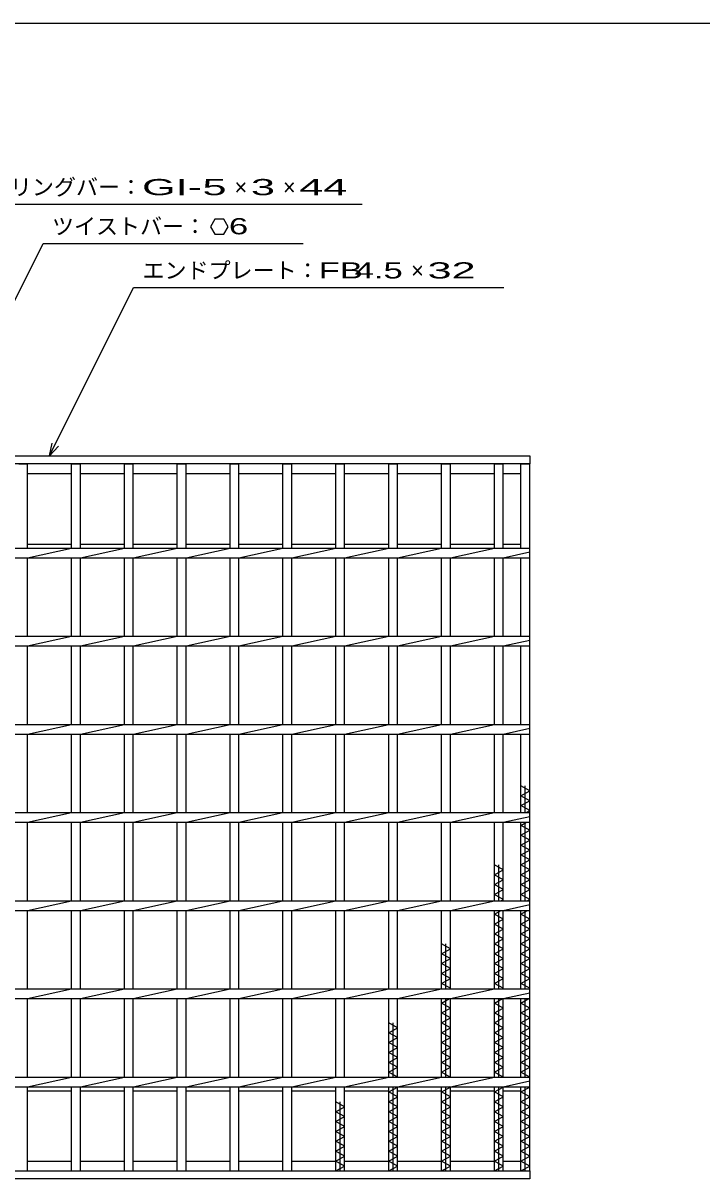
# Model space of a CAD drawing. Units: millimetres, scale not verified. Extents: x -910 to 866, y -641 to 527.
# Drawn here: x -498 to -113, y -129 to 527 of the extents above; entities that cross this region are included whole.
import ezdxf
from ezdxf.enums import TextEntityAlignment as Align

# ---------------------------------------------------------------- set-up
doc = ezdxf.new("R2010")
doc.units = ezdxf.units.MM
doc.header["$LTSCALE"] = 5
for name, color, linetype, lineweight in [('0_2', 150, 'Continuous', 25), ('16', 3, 'Continuous', 25), ('22', 4, 'Continuous', 25)]:
    doc.layers.add(name, color=color, linetype=linetype, lineweight=lineweight)
doc.styles.add('ベクトル', font='')
doc.styles.get('ベクトル').set_extended_font_data('ベクトル')

msp = doc.modelspace()

# ---------------------------------------------------------------- linework, layer by layer
at = {"layer": '0_2'}
msp.add_line((-864.5, 526.75), (865.5, 526.75), dxfattribs=at)
at = {"layer": '16'}
for p, q in [((-711, 281.25), (-211, 281.25)), ((-211, 276.75), (-711, 276.75)), ((-501, 276.75), (-496, 276.75)), ((-496, 229), (-496, 276.75)), ((-471, 229), (-471, 276.75)), ((-471, 276.75), (-466, 276.75)), ((-466, 229), (-466, 276.75)), ((-441, 229), (-441, 276.75)), ((-441, 276.75), (-436, 276.75)), ((-436, 229), (-436, 276.75)), ((-411, 229), (-411, 276.75)), ((-411, 276.75), (-406, 276.75)), ((-406, 229), (-406, 276.75)), ((-381, 229), (-381, 276.75)), ((-381, 276.75), (-376, 276.75)), ((-376, 229), (-376, 276.75)), ((-351, 229), (-351, 276.75)), ((-351, 276.75), (-346, 276.75)), ((-346, 229), (-346, 276.75)), ((-321, 229), (-321, 276.75)), ((-321, 276.75), (-316, 276.75)), ((-316, 229), (-316, 276.75)), ((-291, 229), (-291, 276.75)), ((-291, 276.75), (-286, 276.75)), ((-286, 229), (-286, 276.75)), ((-261, 229), (-261, 276.75)), ((-261, 276.75), (-256, 276.75)), ((-256, 229), (-256, 276.75)), ((-231, 229), (-231, 276.75)), ((-231, 276.75), (-226, 276.75)), ((-226, 229), (-226, 276.75)), ((-216, 229), (-216, 276.75)), ((-216, 276.75), (-211, 276.75)), ((-211, 281.25), (-211, 276.75)), ((-211, -124.25), (-211, 276.75)), ((-496, 271.25), (-471, 271.25)), ((-466, 271.25), (-441, 271.25)), ((-436, 271.25), (-411, 271.25)), ((-406, 271.25), (-381, 271.25)), ((-376, 271.25), (-351, 271.25)), ((-346, 271.25), (-321, 271.25)), ((-316, 271.25), (-291, 271.25)), ((-286, 271.25), (-261, 271.25)), ((-256, 271.25), (-231, 271.25)), ((-226, 271.25), (-216, 271.25)), ((-496, 231.25), (-471, 231.25)), ((-466, 231.25), (-441, 231.25)), ((-436, 231.25), (-411, 231.25)), ((-406, 231.25), (-381, 231.25)), ((-376, 231.25), (-351, 231.25)), ((-346, 231.25), (-321, 231.25)), ((-316, 231.25), (-291, 231.25)), ((-286, 231.25), (-261, 231.25)), ((-256, 231.25), (-231, 231.25)), ((-226, 231.25), (-216, 231.25)), ((-711, 229), (-211, 229)), ((-711, 223.5), (-211, 223.5)), ((-496, 223.5), (-471, 229)), ((-496, 179), (-496, 223.5)), ((-471, 179), (-471, 223.5)), ((-466, 223.5), (-441, 229)), ((-466, 179), (-466, 223.5)), ((-441, 179), (-441, 223.5)), ((-436, 223.5), (-411, 229)), ((-436, 179), (-436, 223.5)), ((-411, 179), (-411, 223.5)), ((-406, 223.5), (-381, 229)), ((-406, 179), (-406, 223.5)), ((-381, 179), (-381, 223.5)), ((-376, 223.5), (-351, 229)), ((-376, 179), (-376, 223.5)), ((-351, 179), (-351, 223.5)), ((-346, 223.5), (-321, 229)), ((-346, 179), (-346, 223.5)), ((-321, 179), (-321, 223.5)), ((-316, 223.5), (-291, 229)), ((-316, 179), (-316, 223.5)), ((-291, 179), (-291, 223.5)), ((-286, 223.5), (-261, 229)), ((-286, 179), (-286, 223.5)), ((-261, 179), (-261, 223.5)), ((-256, 223.5), (-231, 229)), ((-256, 179), (-256, 223.5)), ((-231, 179), (-231, 223.5)), ((-226, 223.5), (-211, 226.8)), ((-226, 179), (-226, 223.5)), ((-216, 179), (-216, 223.5)), ((-211, 223.5), (-211, 229)), ((-711, 179), (-211, 179)), ((-496, 173.5), (-471, 179)), ((-466, 173.5), (-441, 179)), ((-436, 173.5), (-411, 179)), ((-406, 173.5), (-381, 179)), ((-376, 173.5), (-351, 179)), ((-346, 173.5), (-321, 179)), ((-316, 173.5), (-291, 179)), ((-286, 173.5), (-261, 179)), ((-256, 173.5), (-231, 179)), ((-211, 173.5), (-211, 179)), ((-711, 173.5), (-211, 173.5)), ((-496, 129), (-496, 173.5)), ((-471, 129), (-471, 173.5)), ((-466, 129), (-466, 173.5)), ((-441, 129), (-441, 173.5)), ((-436, 129), (-436, 173.5)), ((-411, 129), (-411, 173.5)), ((-406, 129), (-406, 173.5)), ((-381, 129), (-381, 173.5)), ((-376, 129), (-376, 173.5)), ((-351, 129), (-351, 173.5)), ((-346, 129), (-346, 173.5)), ((-321, 129), (-321, 173.5)), ((-316, 129), (-316, 173.5)), ((-291, 129), (-291, 173.5)), ((-286, 129), (-286, 173.5)), ((-261, 129), (-261, 173.5)), ((-256, 129), (-256, 173.5)), ((-231, 129), (-231, 173.5)), ((-226, 173.5), (-211, 176.8)), ((-226, 129), (-226, 173.5)), ((-216, 129), (-216, 173.5)), ((-711, 129), (-211, 129)), ((-496, 123.5), (-471, 129)), ((-466, 123.5), (-441, 129)), ((-436, 123.5), (-411, 129)), ((-406, 123.5), (-381, 129)), ((-376, 123.5), (-351, 129)), ((-346, 123.5), (-321, 129)), ((-316, 123.5), (-291, 129)), ((-286, 123.5), (-261, 129)), ((-256, 123.5), (-231, 129)), ((-226, 123.5), (-211, 126.8)), ((-211, 123.5), (-211, 129)), ((-711, 123.5), (-211, 123.5)), ((-496, 79), (-496, 123.5)), ((-471, 79), (-471, 123.5)), ((-466, 79), (-466, 123.5)), ((-441, 79), (-441, 123.5)), ((-436, 79), (-436, 123.5)), ((-411, 79), (-411, 123.5)), ((-406, 79), (-406, 123.5)), ((-381, 79), (-381, 123.5)), ((-376, 79), (-376, 123.5)), ((-351, 79), (-351, 123.5)), ((-346, 79), (-346, 123.5)), ((-321, 79), (-321, 123.5)), ((-316, 79), (-316, 123.5)), ((-291, 79), (-291, 123.5)), ((-286, 79), (-286, 123.5)), ((-261, 79), (-261, 123.5)), ((-256, 79), (-256, 123.5)), ((-231, 79), (-231, 123.5)), ((-226, 79), (-226, 123.5)), ((-216, 79), (-216, 123.5)), ((-211, 91.35), (-216, 94.15)), ((-213.5, 79), (-213.5, 94.15)), ((-216, 88.55), (-211, 91.35)), ((-211, 85.75), (-216, 88.55)), ((-216, 82.95), (-211, 85.75)), ((-711, 79), (-211, 79)), ((-496, 73.5), (-471, 79)), ((-466, 73.5), (-441, 79)), ((-436, 73.5), (-411, 79)), ((-406, 73.5), (-381, 79)), ((-376, 73.5), (-351, 79)), ((-346, 73.5), (-321, 79)), ((-316, 73.5), (-291, 79)), ((-286, 73.5), (-261, 79)), ((-256, 73.5), (-231, 79)), ((-211, 80.15), (-216, 82.95)), ((-213.054, 79), (-211, 80.15)), ((-211, 73.5), (-211, 79)), ((-711, 73.5), (-211, 73.5)), ((-496, 29), (-496, 73.5)), ((-471, 29), (-471, 73.5)), ((-466, 29), (-466, 73.5)), ((-441, 29), (-441, 73.5)), ((-436, 29), (-436, 73.5)), ((-411, 29), (-411, 73.5)), ((-406, 29), (-406, 73.5)), ((-381, 29), (-381, 73.5)), ((-376, 29), (-376, 73.5)), ((-351, 29), (-351, 73.5)), ((-346, 29), (-346, 73.5)), ((-321, 29), (-321, 73.5)), ((-316, 29), (-316, 73.5)), ((-291, 29), (-291, 73.5)), ((-286, 29), (-286, 73.5)), ((-261, 29), (-261, 73.5)), ((-256, 29), (-256, 73.5)), ((-231, 29), (-231, 73.5)), ((-226, 73.5), (-211, 76.8)), ((-226, 29), (-226, 73.5)), ((-216, 29), (-216, 73.5)), ((-216, 71.75), (-212.875, 73.5)), ((-213.5, 29), (-213.5, 73.5)), ((-211, 68.95), (-216, 71.75)), ((-216, 66.15), (-211, 68.95)), ((-211, 63.35), (-216, 66.15)), ((-216, 60.55), (-211, 63.35)), ((-211, 57.75), (-216, 60.55)), ((-216, 54.95), (-211, 57.75)), ((-211, 52.15), (-216, 54.95)), ((-226, 46.55), (-231, 49.35)), ((-231, 43.75), (-226, 46.55)), ((-228.5, 29), (-228.5, 49.35)), ((-216, 49.35), (-211, 52.15)), ((-211, 46.55), (-216, 49.35)), ((-216, 43.75), (-211, 46.55)), ((-226, 40.95), (-231, 43.75)), ((-231, 38.15), (-226, 40.95)), ((-211, 40.95), (-216, 43.75)), ((-216, 38.15), (-211, 40.95)), ((-226, 35.35), (-231, 38.15)), ((-231, 32.55), (-226, 35.35)), ((-211, 35.35), (-216, 38.15)), ((-216, 32.55), (-211, 35.35)), ((-711, 29), (-211, 29)), ((-496, 23.5), (-471, 29)), ((-466, 23.5), (-441, 29)), ((-436, 23.5), (-411, 29)), ((-406, 23.5), (-381, 29)), ((-376, 23.5), (-351, 29)), ((-346, 23.5), (-321, 29)), ((-316, 23.5), (-291, 29)), ((-286, 23.5), (-261, 29)), ((-256, 23.5), (-231, 29)), ((-226, 29.75), (-231, 32.55)), ((-227.339, 29), (-226, 29.75)), ((-226, 23.5), (-211, 26.8)), ((-211, 29.75), (-216, 32.55)), ((-212.339, 29), (-211, 29.75)), ((-211, 23.5), (-211, 29)), ((-711, 23.5), (-211, 23.5)), ((-496, -21), (-496, 23.5)), ((-471, -21), (-471, 23.5)), ((-466, -21), (-466, 23.5)), ((-441, -21), (-441, 23.5)), ((-436, -21), (-436, 23.5)), ((-411, -21), (-411, 23.5)), ((-406, -21), (-406, 23.5)), ((-381, -21), (-381, 23.5)), ((-376, -21), (-376, 23.5)), ((-351, -21), (-351, 23.5)), ((-346, -21), (-346, 23.5)), ((-321, -21), (-321, 23.5)), ((-316, -21), (-316, 23.5)), ((-291, -21), (-291, 23.5)), ((-286, -21), (-286, 23.5)), ((-261, -21), (-261, 23.5)), ((-256, -21), (-256, 23.5)), ((-231, -21), (-231, 23.5)), ((-231, 21.35), (-227.161, 23.5)), ((-226, 18.55), (-231, 21.35)), ((-228.5, -21), (-228.5, 23.5)), ((-226, -21), (-226, 23.5)), ((-216, -21), (-216, 23.5)), ((-216, 21.35), (-212.161, 23.5)), ((-211, 18.55), (-216, 21.35)), ((-213.5, -21), (-213.5, 23.5)), ((-231, 15.75), (-226, 18.55)), ((-226, 12.95), (-231, 15.75)), ((-216, 15.75), (-211, 18.55)), ((-211, 12.95), (-216, 15.75)), ((-231, 10.15), (-226, 12.95)), ((-226, 7.35), (-231, 10.15)), ((-231, 4.55), (-226, 7.35)), ((-216, 10.15), (-211, 12.95)), ((-211, 7.35), (-216, 10.15)), ((-216, 4.55), (-211, 7.35)), ((-256, 1.75), (-261, 4.55)), ((-261, -1.05), (-256, 1.75)), ((-258.5, -21), (-258.5, 4.55)), ((-226, 1.75), (-231, 4.55)), ((-231, -1.05), (-226, 1.75)), ((-211, 1.75), (-216, 4.55)), ((-216, -1.05), (-211, 1.75)), ((-256, -3.85), (-261, -1.05)), ((-261, -6.65), (-256, -3.85)), ((-226, -3.85), (-231, -1.05)), ((-231, -6.65), (-226, -3.85)), ((-211, -3.85), (-216, -1.05)), ((-216, -6.65), (-211, -3.85)), ((-256, -9.45), (-261, -6.65)), ((-261, -12.25), (-256, -9.45)), ((-256, -15.05), (-261, -12.25)), ((-226, -9.45), (-231, -6.65)), ((-231, -12.25), (-226, -9.45)), ((-226, -15.05), (-231, -12.25)), ((-211, -9.45), (-216, -6.65)), ((-216, -12.25), (-211, -9.45)), ((-211, -15.05), (-216, -12.25)), ((-261, -17.85), (-256, -15.05)), ((-256, -20.65), (-261, -17.85)), ((-231, -17.85), (-226, -15.05)), ((-226, -20.65), (-231, -17.85)), ((-216, -17.85), (-211, -15.05)), ((-211, -20.65), (-216, -17.85)), ((-711, -21), (-211, -21)), ((-496, -26.5), (-471, -21)), ((-466, -26.5), (-441, -21)), ((-436, -26.5), (-411, -21)), ((-406, -26.5), (-381, -21)), ((-376, -26.5), (-351, -21)), ((-346, -26.5), (-321, -21)), ((-316, -26.5), (-291, -21)), ((-286, -26.5), (-261, -21)), ((-256.625, -21), (-256, -20.65)), ((-256, -26.5), (-231, -21)), ((-226.625, -21), (-226, -20.65)), ((-226, -26.5), (-211, -23.2)), ((-211.625, -21), (-211, -20.65)), ((-211, -26.5), (-211, -21)), ((-711, -26.5), (-211, -26.5)), ((-496, -71), (-496, -26.5)), ((-471, -71), (-471, -26.5)), ((-466, -71), (-466, -26.5)), ((-441, -71), (-441, -26.5)), ((-436, -71), (-436, -26.5)), ((-411, -71), (-411, -26.5)), ((-406, -71), (-406, -26.5)), ((-381, -71), (-381, -26.5)), ((-376, -71), (-376, -26.5)), ((-351, -71), (-351, -26.5)), ((-346, -71), (-346, -26.5)), ((-321, -71), (-321, -26.5)), ((-316, -71), (-316, -26.5)), ((-291, -71), (-291, -26.5)), ((-286, -71), (-286, -26.5)), ((-261, -71), (-261, -26.5)), ((-261, -29.05), (-256.446, -26.5)), ((-256, -31.85), (-261, -29.05)), ((-261, -34.65), (-256, -31.85)), ((-258.5, -71), (-258.5, -26.5)), ((-256, -71), (-256, -26.5)), ((-231, -71), (-231, -26.5)), ((-231, -29.05), (-226.446, -26.5)), ((-226, -31.85), (-231, -29.05)), ((-231, -34.65), (-226, -31.85)), ((-228.5, -71), (-228.5, -26.5)), ((-226, -71), (-226, -26.5)), ((-216, -71), (-216, -26.5)), ((-216, -29.05), (-211.446, -26.5)), ((-211, -31.85), (-216, -29.05)), ((-216, -34.65), (-211, -31.85)), ((-213.5, -71), (-213.5, -26.5)), ((-256, -37.45), (-261, -34.65)), ((-261, -40.25), (-256, -37.45)), ((-226, -37.45), (-231, -34.65)), ((-231, -40.25), (-226, -37.45)), ((-211, -37.45), (-216, -34.65)), ((-216, -40.25), (-211, -37.45)), ((-286, -43.05), (-291, -40.25)), ((-291, -45.85), (-286, -43.05)), ((-286, -48.65), (-291, -45.85)), ((-288.5, -71), (-288.5, -40.25)), ((-256, -43.05), (-261, -40.25)), ((-261, -45.85), (-256, -43.05)), ((-256, -48.65), (-261, -45.85)), ((-226, -43.05), (-231, -40.25)), ((-231, -45.85), (-226, -43.05)), ((-226, -48.65), (-231, -45.85)), ((-211, -43.05), (-216, -40.25)), ((-216, -45.85), (-211, -43.05)), ((-211, -48.65), (-216, -45.85)), ((-291, -51.45), (-286, -48.65)), ((-286, -54.25), (-291, -51.45)), ((-261, -51.45), (-256, -48.65)), ((-256, -54.25), (-261, -51.45)), ((-231, -51.45), (-226, -48.65)), ((-226, -54.25), (-231, -51.45)), ((-216, -51.45), (-211, -48.65)), ((-211, -54.25), (-216, -51.45)), ((-291, -57.05), (-286, -54.25)), ((-286, -59.85), (-291, -57.05)), ((-261, -57.05), (-256, -54.25)), ((-256, -59.85), (-261, -57.05)), ((-231, -57.05), (-226, -54.25)), ((-226, -59.85), (-231, -57.05)), ((-216, -57.05), (-211, -54.25)), ((-211, -59.85), (-216, -57.05)), ((-291, -62.65), (-286, -59.85)), ((-286, -65.45), (-291, -62.65)), ((-291, -68.25), (-286, -65.45)), ((-261, -62.65), (-256, -59.85)), ((-256, -65.45), (-261, -62.65)), ((-261, -68.25), (-256, -65.45)), ((-231, -62.65), (-226, -59.85)), ((-226, -65.45), (-231, -62.65)), ((-231, -68.25), (-226, -65.45)), ((-216, -62.65), (-211, -59.85)), ((-211, -65.45), (-216, -62.65)), ((-216, -68.25), (-211, -65.45)), ((-711, -71), (-211, -71)), ((-496, -76.5), (-471, -71)), ((-466, -76.5), (-441, -71)), ((-436, -76.5), (-411, -71)), ((-406, -76.5), (-381, -71)), ((-376, -76.5), (-351, -71)), ((-346, -76.5), (-321, -71)), ((-316, -76.5), (-291, -71)), ((-286.089, -71), (-291, -68.25)), ((-286, -76.5), (-261, -71)), ((-256.089, -71), (-261, -68.25)), ((-256, -76.5), (-231, -71)), ((-226.089, -71), (-231, -68.25)), ((-211, -71.05), (-216, -68.25)), ((-211, -76.5), (-211, -71)), ((-711, -76.5), (-211, -76.5)), ((-496, -124.25), (-496, -76.5)), ((-471, -124.25), (-471, -76.5)), ((-466, -124.25), (-466, -76.5)), ((-441, -124.25), (-441, -76.5)), ((-436, -124.25), (-436, -76.5)), ((-411, -124.25), (-411, -76.5)), ((-406, -124.25), (-406, -76.5)), ((-381, -124.25), (-381, -76.5)), ((-376, -124.25), (-376, -76.5)), ((-351, -124.25), (-351, -76.5)), ((-346, -124.25), (-346, -76.5)), ((-321, -124.25), (-321, -76.5)), ((-316, -124.25), (-316, -76.5)), ((-291, -124.25), (-291, -76.5)), ((-291, -79.45), (-286, -76.65)), ((-288.5, -124.25), (-288.5, -76.5)), ((-286, -76.65), (-286.268, -76.5)), ((-286, -124.25), (-286, -76.5)), ((-261, -124.25), (-261, -76.5)), ((-261, -79.45), (-256, -76.65)), ((-258.5, -124.25), (-258.5, -76.5)), ((-256, -76.65), (-256.268, -76.5)), ((-256, -124.25), (-256, -76.5)), ((-231, -124.25), (-231, -76.5)), ((-231, -79.45), (-226, -76.65)), ((-228.5, -124.25), (-228.5, -76.5)), ((-226, -76.65), (-226.268, -76.5)), ((-226, -76.5), (-211, -73.2)), ((-226, -124.25), (-226, -76.5)), ((-216, -124.25), (-216, -76.5)), ((-216, -79.45), (-211, -76.65)), ((-213.5, -124.25), (-213.5, -76.5)), ((-211, -76.65), (-211.268, -76.5)), ((-496, -78.75), (-471, -78.75)), ((-466, -78.75), (-441, -78.75)), ((-436, -78.75), (-411, -78.75)), ((-406, -78.75), (-381, -78.75)), ((-376, -78.75), (-351, -78.75)), ((-346, -78.75), (-321, -78.75)), ((-316, -87.85), (-321, -85.05)), ((-318.5, -124.25), (-318.5, -85.05)), ((-316, -78.75), (-291, -78.75)), ((-286, -82.25), (-291, -79.45)), ((-291, -85.05), (-286, -82.25)), ((-286, -87.85), (-291, -85.05)), ((-286, -78.75), (-261, -78.75)), ((-256, -82.25), (-261, -79.45)), ((-261, -85.05), (-256, -82.25)), ((-256, -87.85), (-261, -85.05)), ((-256, -78.75), (-231, -78.75)), ((-226, -82.25), (-231, -79.45)), ((-231, -85.05), (-226, -82.25)), ((-226, -87.85), (-231, -85.05)), ((-226, -78.75), (-216, -78.75)), ((-211, -82.25), (-216, -79.45)), ((-216, -85.05), (-211, -82.25)), ((-211, -87.85), (-216, -85.05)), ((-321, -90.65), (-316, -87.85)), ((-316, -93.45), (-321, -90.65)), ((-291, -90.65), (-286, -87.85)), ((-286, -93.45), (-291, -90.65)), ((-261, -90.65), (-256, -87.85)), ((-256, -93.45), (-261, -90.65)), ((-231, -90.65), (-226, -87.85)), ((-226, -93.45), (-231, -90.65)), ((-216, -90.65), (-211, -87.85)), ((-211, -93.45), (-216, -90.65)), ((-321, -96.25), (-316, -93.45)), ((-316, -99.05), (-321, -96.25)), ((-291, -96.25), (-286, -93.45)), ((-286, -99.05), (-291, -96.25)), ((-261, -96.25), (-256, -93.45)), ((-256, -99.05), (-261, -96.25)), ((-231, -96.25), (-226, -93.45)), ((-226, -99.05), (-231, -96.25)), ((-216, -96.25), (-211, -93.45)), ((-211, -99.05), (-216, -96.25)), ((-321, -101.85), (-316, -99.05)), ((-316, -104.65), (-321, -101.85)), ((-321, -107.45), (-316, -104.65)), ((-291, -101.85), (-286, -99.05)), ((-286, -104.65), (-291, -101.85)), ((-291, -107.45), (-286, -104.65)), ((-261, -101.85), (-256, -99.05)), ((-256, -104.65), (-261, -101.85)), ((-261, -107.45), (-256, -104.65)), ((-231, -101.85), (-226, -99.05)), ((-226, -104.65), (-231, -101.85)), ((-231, -107.45), (-226, -104.65)), ((-216, -101.85), (-211, -99.05)), ((-211, -104.65), (-216, -101.85)), ((-216, -107.45), (-211, -104.65)), ((-316, -110.25), (-321, -107.45)), ((-321, -113.05), (-316, -110.25)), ((-286, -110.25), (-291, -107.45)), ((-291, -113.05), (-286, -110.25)), ((-256, -110.25), (-261, -107.45)), ((-261, -113.05), (-256, -110.25)), ((-226, -110.25), (-231, -107.45)), ((-231, -113.05), (-226, -110.25)), ((-211, -110.25), (-216, -107.45)), ((-216, -113.05), (-211, -110.25)), ((-316, -115.85), (-321, -113.05)), ((-321, -118.65), (-316, -115.85)), ((-286, -115.85), (-291, -113.05)), ((-291, -118.65), (-286, -115.85)), ((-256, -115.85), (-261, -113.05)), ((-261, -118.65), (-256, -115.85)), ((-226, -115.85), (-231, -113.05)), ((-231, -118.65), (-226, -115.85)), ((-211, -115.85), (-216, -113.05)), ((-216, -118.65), (-211, -115.85)), ((-711, -124.25), (-211, -124.25)), ((-501, -124.25), (-496, -124.25)), ((-496, -118.75), (-471, -118.75)), ((-471, -124.25), (-466, -124.25)), ((-466, -118.75), (-441, -118.75)), ((-441, -124.25), (-436, -124.25)), ((-436, -118.75), (-411, -118.75)), ((-411, -124.25), (-406, -124.25)), ((-406, -118.75), (-381, -118.75)), ((-381, -124.25), (-376, -124.25)), ((-376, -118.75), (-351, -118.75)), ((-351, -124.25), (-346, -124.25)), ((-346, -118.75), (-321, -118.75)), ((-316, -121.45), (-321, -118.65)), ((-321, -124.25), (-316, -121.45)), ((-321, -124.25), (-316, -124.25)), ((-316, -118.75), (-291, -118.75)), ((-286, -121.45), (-291, -118.65)), ((-291, -124.25), (-286, -121.45)), ((-291, -124.25), (-286, -124.25)), ((-286, -118.75), (-261, -118.75)), ((-256, -121.45), (-261, -118.65)), ((-261, -124.25), (-256, -121.45)), ((-261, -124.25), (-256, -124.25)), ((-256, -118.75), (-231, -118.75)), ((-226, -121.45), (-231, -118.65)), ((-231, -124.25), (-226, -121.45)), ((-231, -124.25), (-226, -124.25)), ((-226, -118.75), (-216, -118.75)), ((-211, -121.45), (-216, -118.65)), ((-216, -124.25), (-211, -121.45)), ((-216, -124.25), (-211, -124.25)), ((-211, -124.25), (-211, -128.75)), ((-211, -128.75), (-711, -128.75))]:
    msp.add_line(p, q, dxfattribs=at)
at = {"layer": '22'}
for p, q in [((-536, 424), (-306, 424)), ((-389.625, 415.633), (-392.125, 411.302)), ((-384.625, 415.633), (-389.625, 415.633)), ((-382.125, 411.25), (-384.625, 415.633)), ((-392.125, 411.302), (-389.625, 406.972)), ((-389.625, 406.972), (-384.625, 406.972)), ((-384.625, 406.972), (-382.125, 411.302)), ((-573.5, 229), (-487.125, 401.75)), ((-487.125, 401.75), (-339.625, 401.75)), ((-483.5, 281.25), (-435.75, 376.75)), ((-435.75, 376.75), (-225.75, 376.75)), ((-483.5, 281.25), (-482, 288.55)), ((-483.5, 281.25), (-478.5, 286.75))]:
    msp.add_line(p, q, dxfattribs=at)

# ---------------------------------------------------------------- texts
at = {"layer": '22', "color": 2, "style": 'ベクトル'}
for s, p in [('ベアリングバー：', (-531, 433.75)), ('×', (-378.5, 433.75)), ('×', (-351, 433.75)), ('ツイストバー：', (-482.125, 411.5)), ('エンドプレート：', (-430.75, 386.5)), ('×', (-278.25, 386.5))]:
    msp.add_text(s, height=9.164, dxfattribs=at).set_placement(p, align=Align.MIDDLE_LEFT)
for s, width, p in [('GI-', 2, (-431, 433.75)), (' 5 ', 2, (-403.5, 433.75)), (' 3 ', 2, (-376, 433.75)), (' 44 ', 2, (-348.5, 433.75)), (' 6', 1.6, (-387.125, 411.552)), ('FB', 1.6, (-330.75, 386.5)), (' 4.5 ', 1.6, (-315.75, 386.5)), (' 32 ', 2, (-275.75, 386.5))]:
    msp.add_text(s, height=9.164, dxfattribs=dict(at, width=width)).set_placement(p, align=Align.MIDDLE_LEFT)

doc.saveas('drawing.dxf')
